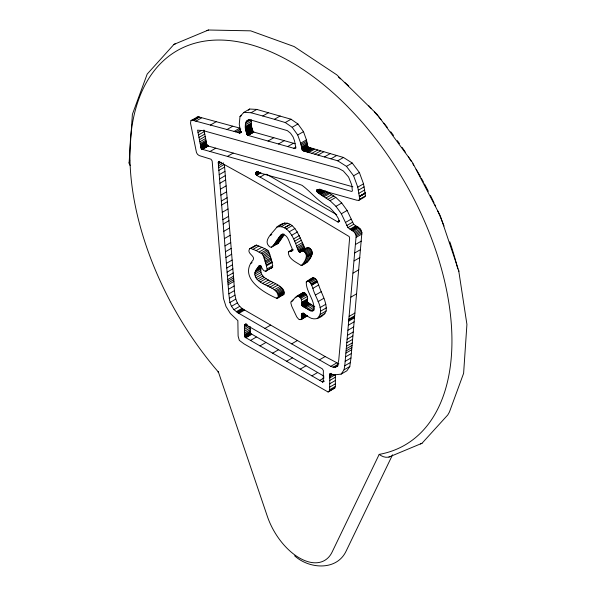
<?xml version="1.0" encoding="UTF-8"?>
<svg xmlns="http://www.w3.org/2000/svg" width="596" height="596" viewBox="0 0 596 596"><rect width="100%" height="100%" fill="white"/><g stroke="black" fill="none" stroke-linecap="round" stroke-linejoin="round"><path stroke-width="0.89" d="M328.098 392.004L329.126 391.259L329.61 389.747L329.856 373.692L334.11 374.891L341.121 374.117L346.879 370.794L349.807 366.488L350.97 357.98L361.906 232.537L360.334 229.006L353.689 224.29L347.118 210.463L341.731 203.005L335.794 197.38L327.599 192.068L321.84 195.399L317.489 192.27L316.543 190.213L316.998 189.58L318.54 189.483L356.922 200.256L358.866 200.33L364.625 197L365.497 195.793L363.523 183.829L359.358 172.468L352.229 163.036L343.467 157.463L308.452 147.227L307.618 145.849L306.441 139.866L303.483 131.664L297.925 123.961L291.019 119.222L256.816 109.426L249.679 109.031L243.92 112.353L240.002 116.525L239.257 124.184L240.583 131.798L239.957 132.975L191.942 120.116L190.944 120.668L190.519 123.141L196.486 152.636L197.611 154.431L199.25 155.593L210.969 159.214L212.161 160.972L223.425 298.268L225.996 306.478L230.361 313.511L237.856 320.618L238.109 336.077L239.316 340.376L244.151 343.944L328.098 392.004L334.885 387.929L335.369 386.417L335.369 374.66L329.603 377.991M244.472 325.364L244.732 324.552L245.492 324.507L322.294 368.835L323.382 370.578L323.211 381.783L322.265 381.842L245.463 337.492L244.479 335.69L244.472 325.364L245.91 324.529M302.045 265.071C305.435 261.227 309.376 253.717 302.768 250.841L301.732 250.901C298.589 254.745 297.456 248.033 296.517 246.006C293.597 237.566 287.682 224.133 276.857 227.098C273.37 232.365 261.577 241.104 270.182 247.072L271.433 247.236C275.762 243.876 277.468 237.73 281.848 234.37C287.719 234.042 289.008 241.812 290.945 245.962C292.256 248.271 294.022 252.749 289.194 251.363L288.375 252.115C288.121 258.835 296.361 262.307 301.136 265.444C307.685 264.147 317.459 252.22 308.527 247.511L307.491 247.571L299.632 252.175M301.747 318.92C299.661 308.378 306.195 316.498 311.708 318.458C317.243 320.208 324.023 316.096 326.139 310.956C327.062 301.77 321.341 293.493 318.659 285.007C317.571 282.802 317.154 280.053 315.083 278.474C312.021 276.313 308.706 280.56 306.277 281.923C305.837 291.779 315.306 300.317 313.831 310.129L313.004 310.911L310.561 310.821L302.604 306.292L301.606 304.861L301.971 302.001L300.905 298.179L298.156 295.996L296.48 296.473L291.168 301.732L290.803 302.813L291.749 306.269L296.748 316.893L298.767 319.314L301.084 319.598L307.506 315.597L301.084 319.598M314.77 306.694L307.76 302.358L307.298 301.136L307.469 296.406L304.78 293.001L303.066 292.71L296.48 296.473M255.624 172.877C256.287 169.92 261.003 174.464 262.635 173.712C275.695 177.831 289.336 180.364 302.083 185.349C311.47 192.27 318.502 202.171 329.327 207.371C330.259 207.721 343.326 221.854 337.44 221.742L260.087 177.087C258.508 176.9 253.285 173.317 257.062 172.043M277.572 298.194L278.257 297.449C278.392 284.635 256.466 286.765 254.797 274.108C254.671 270.755 257.45 268.416 259.096 265.771C262.091 265.414 262.143 271.173 265.406 271.277L272.663 267.172L272.208 262.545L269.399 253.3L268.088 250.7L264.915 248.651L256.407 245.068L249.724 248.688C246.111 253.546 255.654 255.803 253.151 259.93C238.415 277.207 262.493 292.144 276.462 298.186L277.572 298.194L284.016 294.126C284.441 280.567 257.435 282.966 261.19 267.738L255.431 271.068M130.159 165.621L129.094 163.088L132.386 114.35L147.197 74.068L173.98 44.387L208.444 30.009L250.655 30.836L294.148 46.555L336.777 74.828L377.141 114.41M341.121 374.117L344.048 369.811L344.771 365.758L356.147 235.86L354.575 232.336L347.93 227.62L341.359 213.785L335.973 206.335L330.035 200.703L321.84 195.399M317.281 318.525C325.908 310.136 314.964 297.546 312.893 288.337C311.797 285.812 310.62 280.612 306.836 281.267M129.094 163.088L129.757 160.6M246.96 120.593L249.746 119.885L251.587 120.213L287.346 130.628L290.543 133.228L293.083 136.931L294.521 140.82L295.877 148.113L295.072 148.65L248.063 135.404C244.688 131.366 243.555 121.8 249.121 119.349M295.176 143.733L253.829 132.081C250.707 129.25 251.519 123.484 251.236 119.684L245.477 123.007M249.724 248.688L250.64 248.39L256.168 250.588L262.322 254.03L263.641 256.623L266.442 265.868L267.097 268.9L266.904 270.502L266.166 271.143M218.233 162.522L218.538 161.829L219.775 162.037L247.094 177.161L315.649 216.445L349.167 236.552L349.614 238.095L347.878 259.051L338.737 360.252L337.589 365.303L336.517 366.652L335.049 367.285L333.142 367.188L330.758 366.339L319.374 359.865L237.983 312.848L233.967 309.674L231.479 306.314L229.862 302.537L228.842 293.85L218.233 162.522L219.671 161.695M196.248 118.589L196.702 117.345L198.773 116.92L239.838 128.118L234.079 131.448M379.198 454.383L332.106 552.075A50.466 29.137 60 0 1 300.146 558.37A50.466 29.137 60 0 1 267.306 516.248L218.434 372.09A227.717 131.47 60 0 1 161.911 62.17A227.717 131.47 60 0 1 408.215 188.254A227.717 131.47 60 0 1 379.198 454.383C382.304 456.841 386.819 458.398 390.551 456.402M392.548 454.8L346.187 550.98C336.762 571.192 309.1 569.046 294.603 555.792M271.433 247.236L278.094 243.429L284.091 235.04L278.332 238.37M358.866 200.33L359.731 199.124L365.497 195.793M312.036 278.6L312.595 277.945M248.562 110.223L249.679 109.031M305.979 248.808L307.491 247.571M218.307 371.703L218.009 372.157L218.434 372.09M300.935 294.364L302.239 293.15M388.927 457.08L422.02 443.268L447.797 414.92L449.429 412.022L463.613 373.312L466.921 324.403L458.682 270.51M190.944 120.668L197.701 116.794M193.015 120.243L198.773 116.92M193.305 120.362L199.071 117.039M193.603 120.519L199.362 117.196M195.816 121.197L201.575 117.874M210.358 125.086L216.117 121.755M198.021 132.483L201.619 130.405M198.505 134.942L197.559 130.159L203.504 130.71L338.483 168.31L343.341 171L348.6 177.057L351.67 184.805L352.415 190.996L351.588 191.428L202.275 149.305L200.994 147.726L198.505 134.942L204.272 131.619M198.997 137.4L204.756 134.078L203.944 129.98M199.459 139.732L205.218 136.41L204.756 134.078M240.002 116.525L241.44 115.691M199.861 141.803L205.62 138.481L205.218 136.41M243.92 112.353L251.058 112.748L256.816 109.426M200.189 143.48L205.955 140.157L205.62 138.481M200.412 144.634L206.171 141.312L205.955 140.157M227.009 129.533L232.768 126.203M200.509 145.133L206.268 141.803L206.171 141.312M200.561 145.439L206.32 142.109M200.621 145.744L206.38 142.414L206.268 141.803M200.673 146.05L206.38 142.414M200.733 146.363L206.432 142.727M200.792 146.676L206.492 143.033M200.852 146.996L206.551 143.353M200.912 147.316L206.611 143.673M200.964 147.584L206.67 143.994M200.994 147.726L206.723 144.254M246.051 121.599L249.65 119.52M201.046 147.875L206.76 144.403M201.098 148.024L206.805 144.552M201.165 148.166L206.857 144.694M201.239 148.307L206.924 144.843M201.321 148.441L207.08 145.119L208.22 146.035L352.884 186.839M201.411 148.575L207.17 145.253M201.508 148.702L207.266 145.379M201.604 148.821L207.371 145.499M201.716 148.933L207.475 145.61M201.82 149.03L207.579 145.707M201.932 149.119L207.691 145.796M202.044 149.194L207.81 145.871M202.163 149.261L207.922 145.931M202.275 149.305L208.034 145.983M202.454 149.365L208.22 146.035M245.261 124.81L251.02 121.487M251.058 112.748L262.776 115.989L268.543 112.666M235.778 131.925L240.814 129.019M245.351 126.479L251.11 123.149M245.44 127.216L251.199 123.886M237.476 132.409L240.352 130.74M245.552 127.954L251.311 124.631M238.81 132.781L240.97 131.537M245.679 128.706L251.438 125.376M239.026 132.834L241.186 131.582M239.242 132.871L241.402 131.619M239.45 132.901L241.015 132.089M239.719 132.945L241.156 132.111M245.82 129.459L251.579 126.136M239.957 132.975L241.395 132.148M245.969 130.226L251.728 126.903M210.008 151.496L215.767 148.166M246.126 131.001L251.885 127.678M246.23 131.493L251.989 128.17M246.297 131.843L252.056 128.512M246.371 132.185L252.13 128.863M246.439 132.536L252.197 129.213M246.506 132.886L252.272 129.563M246.58 133.243L252.339 129.913M246.64 133.593L252.406 130.271M246.684 133.772L252.443 130.45M246.737 133.951L252.503 130.628M246.811 134.13L252.57 130.8M246.893 134.301L252.652 130.978M246.99 134.472L252.749 131.15M247.094 134.636L252.86 131.314M247.206 134.778L252.965 131.448M247.288 134.875L253.047 131.552M247.377 134.972L253.136 131.641M262.776 115.989L274.406 119.304L280.165 115.982M247.467 135.054L253.225 131.731M247.556 135.128L253.315 131.805M247.653 135.203L253.412 131.872M247.742 135.262L253.568 131.969M247.847 135.322L253.74 132.051M248.025 135.396L253.829 132.081M274.406 119.304L285.253 122.545L291.019 119.222M227.434 156.413L233.192 153.083M218.315 162.097L219.76 161.27M218.337 163.945L221.213 162.283M218.486 165.83L223.522 162.924M218.635 167.722L224.394 164.392L233.453 276.239C235.062 287.883 232.187 303.632 244.643 310.054L325.133 356.535L338.908 363.858M268.036 141.036L273.795 137.706M285.253 122.545L292.167 127.283L297.925 123.961M218.844 170.404L224.61 167.081M219.186 174.688L224.945 171.357M278.496 143.979L284.262 140.656M219.529 178.971L225.288 175.649M359.731 199.124L357.764 187.159L353.599 175.79L346.47 166.366L337.709 160.793L303.297 150.885L302.179 149.939L300.675 143.196L297.724 134.987L303.483 131.664M219.872 183.27L225.631 179.947M287.689 146.571L293.455 143.249M220.356 189.208L226.115 185.877M300.675 143.196L306.441 139.866M293.716 148.27L295.877 147.018M300.943 144.478L306.702 141.148M301.204 145.782L306.962 142.459M255.632 172.587L257.077 171.752M255.662 173.183L257.815 171.909M255.691 173.324L257.837 171.998M255.721 173.488L258.59 171.745M301.442 147.041L307.201 143.718M255.736 173.563L258.612 171.879M255.811 173.846L258.694 172.184M301.576 147.726L307.335 144.403M255.922 174.121L258.798 172.46M256.056 174.39L258.94 172.728M256.228 174.635L259.826 172.557M220.833 195.138L226.599 191.815M301.71 148.434L307.476 145.111M256.414 174.859L260.735 172.363M256.615 175.053L260.936 172.557M256.839 175.209L260.437 173.131M301.859 149.171L307.618 145.849M302.179 149.939L307.938 146.609M302.694 150.55L308.452 147.227M303.297 150.885L309.056 147.555M303.885 151.064L309.644 147.734M304.467 151.235L310.225 147.912M260.087 177.087L265.123 174.174M305.1 151.429L310.859 148.106M306.307 151.801L312.066 148.471M221.325 201.075L227.083 197.753M307.491 152.151L313.25 148.829M308.795 152.531L314.554 149.201M221.637 204.987L227.404 201.657M311.82 153.381L317.579 150.058M314.844 154.222L320.603 150.9M318.018 155.102L323.777 151.771M222.241 212.325L228 208.995M324.492 156.897L330.251 153.574M222.837 219.663L228.596 216.341M331.041 158.767L336.8 155.444M223.195 224.022L228.953 220.699M337.709 160.793L343.467 157.463M223.791 231.315L229.549 227.992M346.47 166.366L352.229 163.036M224.379 238.609L230.145 235.286M316.543 190.213L317.988 189.386M316.573 190.742L319.449 189.081M316.759 191.316L320.357 189.237M317.079 191.845L320.678 189.766M317.489 192.27L321.81 189.774M224.975 245.902L230.734 242.579M317.832 192.523L322.153 190.027M318.152 192.776L322.473 190.28M318.48 193.03L322.801 190.534M319.195 193.581L324.239 190.668M319.97 194.154L325.729 190.824M320.752 194.698L326.519 191.376M353.599 175.79L359.358 172.468M225.444 251.728L231.203 248.405M322.95 196.084L328.709 192.761M324.053 196.755L329.819 193.432M326.027 197.954L331.786 194.624M276.857 227.098C293.284 213.45 299.535 238.4 305.39 248.845M278.995 226.294L284.761 222.971M225.914 257.554L231.68 254.224M328.053 199.265L333.82 195.935M281.58 226.525L287.346 223.202M330.035 200.703L335.794 197.38M270.353 235.405L271.798 234.571M284.389 227.732L290.178 224.424L284.434 227.754M250.64 248.39L256.407 245.068M253.613 247.042L255.058 246.208M357.764 187.159L363.523 183.829M226.391 263.372L232.149 260.05M286.296 229.013L292.055 225.69M253.136 249.299L258.895 245.977M358.367 190.206L364.126 186.883M280.798 235.033L282.958 233.788M279.636 236.545L283.957 234.049M256.168 250.588L261.927 247.258M289.246 231.799L295.005 228.469M226.763 268.044L232.522 264.721M277.043 240.195L282.802 236.873M335.973 206.335L341.731 203.005M358.956 193.26L364.722 189.93M275.836 241.924L281.595 238.601M259.156 251.981L264.915 248.651M274.912 243.25L280.671 239.92M273.974 244.576L279.74 241.253M227.098 272.149L232.857 268.818M273.035 245.902L278.794 242.579M291.787 235.226L297.546 231.904M261.152 252.995L266.978 249.702M359.53 196.233L365.288 192.91M359.544 196.315L365.303 192.992M359.574 196.464L365.333 193.141M359.589 196.546L365.348 193.223M262.322 254.03L268.088 250.7M263.119 255.341L268.885 252.011M227.426 276.246L233.185 272.923M250.663 263.477L252.108 262.65M293.657 238.877L299.423 235.547M263.641 256.623L269.399 253.3M264.073 258.016L269.832 254.686M341.359 213.785L347.118 210.463M227.694 279.561L233.453 276.239M294.633 241.216L300.391 237.886M264.535 259.551L270.293 256.228M227.836 281.297L233.595 277.974M264.996 261.093L270.763 257.763M295.579 243.585L301.338 240.262M227.97 283.033L233.729 279.71M265.339 262.225L271.098 258.895M258.806 266.174L260.251 265.347M258.463 266.665L260.623 265.414M258.12 267.142L260.996 265.481M228.112 284.769L233.87 281.446M257.628 267.82L260.512 266.159M337.44 221.742L339.601 220.498M265.712 263.439L271.471 260.109M256.869 268.893L261.19 266.397M296.517 246.006L302.276 242.684M338.007 222.055L339.444 221.22M338.252 222.122L339.698 221.287M256.138 269.966L261.182 267.053M289.194 251.363L292.8 249.284M288.375 252.115L292.696 249.627M266.196 265.064L271.962 261.733M297.113 247.564L302.872 244.241M291.131 251.192L293.292 249.947M254.887 272.469L260.646 269.146M266.442 265.868L272.208 262.545M297.56 248.733L303.327 245.403M228.469 289.284L234.228 285.961M254.797 274.108L260.556 270.778M345.449 222.464L351.208 219.142M298.022 249.918L303.781 246.588M255.155 275.896L260.914 272.573M267.097 268.9L272.856 265.578M298.425 250.931L304.183 247.601M298.656 251.356L304.414 248.025M298.954 251.721L304.712 248.39M265.406 271.277L272.663 267.172M299.289 252.004L305.048 248.674M300.719 251.616L306.478 248.286M255.952 277.714L261.711 274.391M299.952 252.22L305.711 248.89M302.768 250.841L308.527 247.511M346.649 225.616L352.407 222.293M228.842 293.85L234.6 290.528M303.9 251.423L309.667 248.1M257.092 279.353L262.851 276.022M304.75 252.183L310.509 248.852M347.93 227.62L353.689 224.29M305.45 253.047L311.209 249.724M258.5 280.723L264.259 277.393M229.236 298.44L234.995 295.117M306.001 254.015L311.768 250.692M349.919 229.184L355.678 225.854M306.389 255.051L312.155 251.728M350.768 229.587L356.535 226.256M260.355 281.915L266.114 278.585M351.335 229.907L357.101 226.577M306.575 256.056L312.334 252.734M351.931 230.272L357.689 226.949M352.139 230.406L357.905 227.083M306.538 256.988L312.304 253.658M352.273 230.488L358.032 227.158M352.4 230.563L358.159 227.24M306.292 257.792L312.051 254.47M262.732 283.301L268.491 279.978M229.862 302.537L235.621 299.207M353.502 231.337L359.261 228.007M305.316 259.714L311.075 256.384M354.575 232.336L360.334 229.006M304.228 261.666L309.987 258.336M265.108 284.672L270.867 281.349M303.029 263.663L308.795 260.34M355.365 233.401L361.124 230.071M301.136 265.444L307.812 261.741M231.479 306.314L237.245 302.991M355.872 234.556L361.638 231.226M267.455 286.028L273.221 282.698M356.147 235.86L361.906 232.537M269.66 287.294L275.419 283.972M356.177 237.32L361.943 233.99M233.967 309.674L239.726 306.351M271.888 288.583L277.647 285.253M236.269 311.693L242.036 308.37M274.123 289.88L279.882 286.557M237.111 312.282L242.87 308.952M355.559 244.435L361.318 241.112M275.598 290.796L281.357 287.466M237.983 312.848L243.742 309.518M238.877 313.384L244.643 310.054M276.566 291.615L282.325 288.285M277.356 292.539L283.122 289.209M277.937 293.493L283.696 290.17M278.287 294.387L284.046 291.064M278.481 295.311L284.24 291.988M278.518 296.257L284.277 292.934M354.806 252.913L360.573 249.582M276.462 298.186L278.623 296.942M278.257 297.449L284.016 294.126M306.277 281.923L313.369 277.781M308.445 281.305L314.204 277.974M309.317 281.804L315.083 278.474M310.225 282.646L315.992 279.315M311.03 283.838L316.789 280.507M311.291 284.419L317.05 281.096M311.477 284.866L317.236 281.543M311.648 285.29L317.407 281.968M354.113 260.892L359.872 257.569M244.606 324.693L246.17 323.725M244.524 324.887L245.962 324.053M244.479 325.118L245.917 324.284M244.472 326.176L247.355 324.515M297.3 296.041L303.066 292.71M295.176 297.695L303.915 292.673M244.472 327.584L247.355 325.923M299.013 296.331L304.78 293.001M312.893 288.337L318.659 285.007M292.249 300.57L293.686 299.736M299.416 296.599L305.174 293.277M291.168 301.732L292.614 300.898M299.818 296.942L305.584 293.619M244.472 329.35L249.515 326.444M300.235 297.359L305.994 294.037M300.905 298.179L306.672 294.856M244.472 331.249L250.231 327.927M301.703 299.736L307.469 296.406M244.472 333.045L250.231 329.722M244.472 334.512L250.231 331.182M301.971 302.001L307.73 298.678M244.472 335.414L250.231 332.084L250.231 326.66M244.479 335.69L250.231 332.084M353.07 273.117L358.829 269.794M244.516 335.973L250.238 332.367M315.56 294.96L321.319 291.638M301.77 303.17L307.529 299.848M244.598 336.263L250.275 332.65M301.732 303.334L307.491 300.012M301.688 303.513L307.447 300.19M244.718 336.546L250.357 332.933M301.658 303.647L307.417 300.324M301.621 303.796L307.38 300.466M301.576 303.967L307.342 300.645M244.867 336.822L250.625 333.492L323.948 376.165M301.554 304.094L307.312 300.764M245.045 337.075L250.804 333.745M301.539 304.459L307.298 301.136M245.247 337.299L251.005 333.969M301.606 304.861L307.372 301.539M245.463 337.492L251.221 334.162M301.77 305.286L307.529 301.956M245.85 337.731L251.609 334.401M302.001 305.688L307.76 302.358M302.284 306.031L308.043 302.701M302.604 306.292L308.363 302.969M264.907 328.418L270.666 325.088M303.215 306.657L308.974 303.327M303.938 307.082L309.697 303.751M304.653 307.506L310.419 304.176M305.815 308.192L311.574 304.869M250.521 340.42L256.28 337.098M318.07 301.613L323.829 298.283M307.424 309.13L313.183 305.808M301.449 313.891L302.887 313.064M301.464 314.278L303.625 313.027M309.011 310.024L314.055 307.111M301.531 314.688L303.692 313.436M301.606 315.068L303.766 313.816M301.673 315.418L304.549 313.749M301.755 315.88L304.638 314.219M310.561 310.821L314.166 308.743M301.844 316.349L305.443 314.271M301.904 316.752L305.502 314.673M311.894 311.142L314.055 309.89M301.971 317.668L306.284 315.172M320.059 307.573L325.818 304.251M299.974 319.724L304.288 317.228M260.005 345.904L265.764 342.573M320.648 311.149L326.407 307.827M320.38 314.286L326.139 310.956M350.917 297.128L356.676 293.798M319.262 316.804L325.021 313.481M272.603 353.175L278.362 349.845M291.645 343.855L297.404 340.532M349.167 316.379L354.925 313.056M348.928 319.091L354.687 315.768M348.831 320.104L354.598 316.781M348.742 321.125L354.508 317.795M348.384 325.17L354.151 321.84M286.587 361.243L292.345 357.92M347.93 330.266L353.689 326.936M347.475 335.317L353.234 331.994M347.125 339.228L352.884 335.906M300.25 369.133L306.009 365.81M346.805 342.737L352.571 339.415M319.374 359.865L325.133 356.535M346.492 346.246L352.251 342.923M346.269 348.787L352.027 345.457M346.09 350.947L351.849 347.617M345.911 353.093L351.67 349.763M311.879 375.853L317.638 372.522M345.598 356.833L351.357 353.51M330.758 366.339L336.524 363.016M333.142 367.188L338.185 364.275M345.203 361.303L350.97 357.98M335.049 367.285L337.925 365.624M336.517 366.652L337.954 365.825M329.633 374.154L331.078 373.32M344.771 365.758L350.53 362.428M319.761 380.397L324.082 377.909M329.618 375.271L331.778 374.027M329.61 376.627L333.216 374.549M322.265 381.842L323.702 381.015M322.496 381.947L323.933 381.112M322.712 381.984L324.149 381.157M344.048 369.811L349.807 366.488M329.588 380.553L335.347 377.231M329.588 383.824L335.347 380.501M329.625 387.139L335.392 383.809M329.61 389.747L335.369 386.417M329.126 391.259L334.885 387.929M277.192 243.913L278.094 243.429M206.864 30.664L208.444 30.009M173.98 44.387L175.596 43.724M420.403 443.938L422.02 443.268M271.165 267.954L271.925 267.82M305.733 316.401L306.843 316.275M282.228 294.864L283.338 294.864M266.65 174.226L336.755 214.702M377.514 114.849L412.574 162.663L440.258 215.752L458.95 271.299M292.167 127.283L297.724 134.987M338.565 77.212A227.717 131.47 60 0 1 340.607 78.903M344.682 82.39A227.717 131.47 60 0 1 348.757 86.003M368.693 105.671A227.717 131.47 60 0 1 371.263 108.465M374.437 111.996A227.717 131.47 60 0 1 377.566 115.572M378.147 116.242A227.717 131.47 60 0 1 381.045 119.662M383.921 123.149A227.717 131.47 60 0 1 387.34 127.41M390.73 131.746A227.717 131.47 60 0 1 393.509 135.419M397.346 140.641A227.717 131.47 60 0 1 399.506 143.658M402.166 147.465A227.717 131.47 60 0 1 405.295 152.077M408.349 156.718A227.717 131.47 60 0 1 411.337 161.389M412.797 163.736A227.717 131.47 60 0 1 413.758 165.301M416.157 169.264A227.717 131.47 60 0 1 420.366 176.505M421.283 178.13A227.717 131.47 60 0 1 423.547 182.22M424.441 183.866A227.717 131.47 60 0 1 428.36 191.316M430.461 195.481A227.717 131.47 60 0 1 434.104 203.005M434.894 204.681A227.717 131.47 60 0 1 435.661 206.358M437.553 210.544A227.717 131.47 60 0 1 439.386 214.731M439.744 215.566A227.717 131.47 60 0 1 444.02 225.996M449.816 241.834A227.717 131.47 60 0 1 457.788 268.967"/></g></svg>
